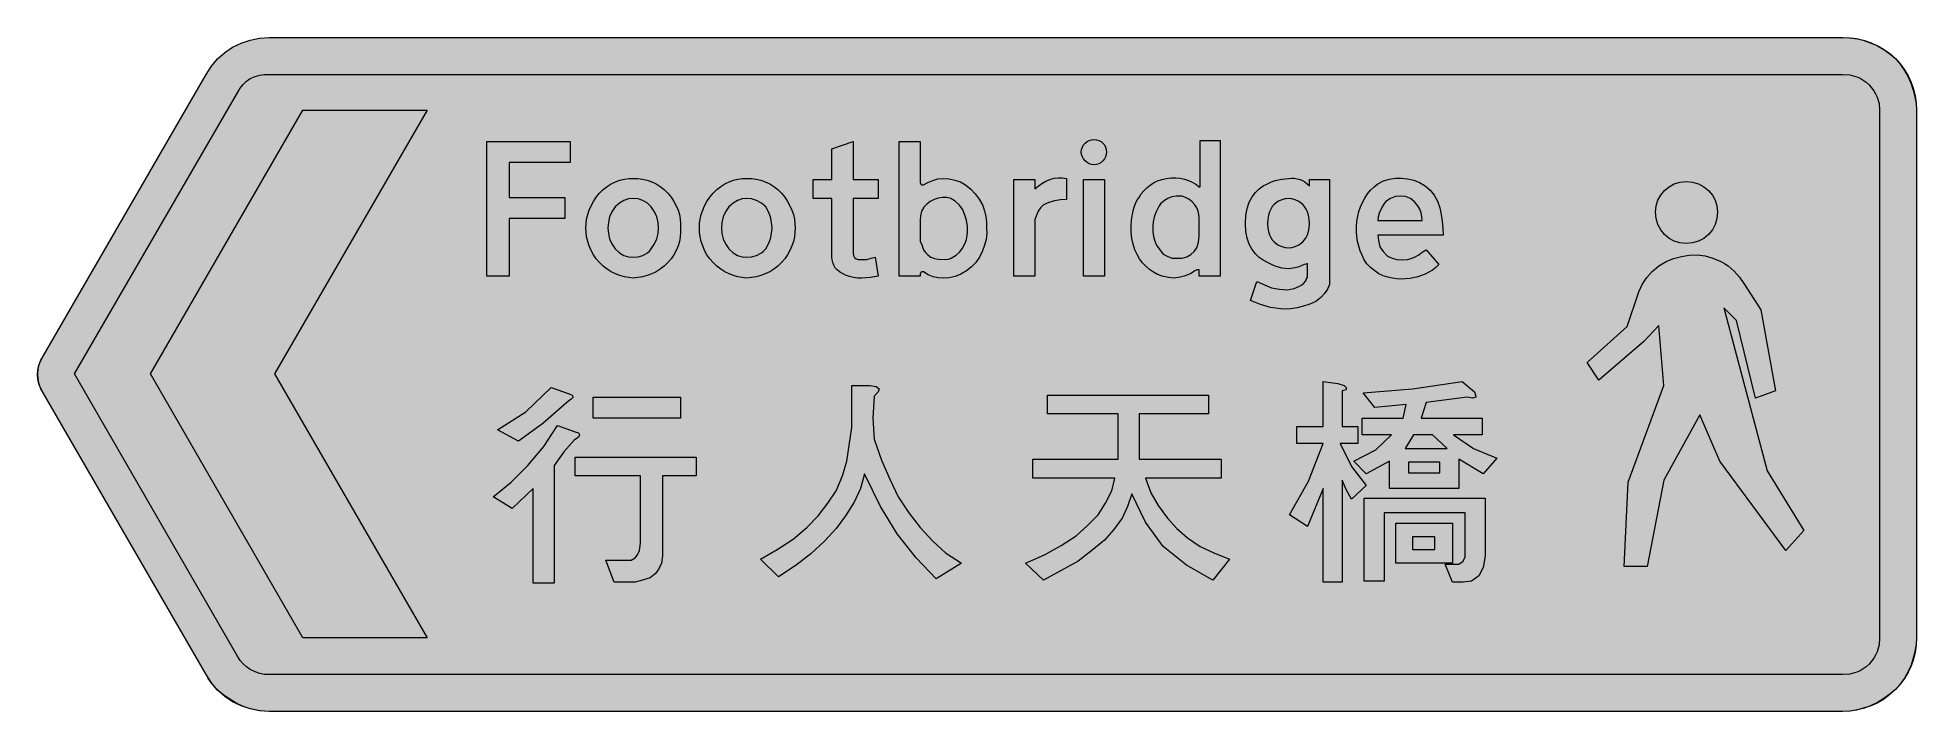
# Model space of a CAD drawing. Header units: metres. Extents: x 17 to 553, y 30 to 222.
import ezdxf

# ---------------------------------------------------------------- set-up
doc = ezdxf.new("R2010")
doc.units = ezdxf.units.M
for name, color, linetype, true_color in [('FILL_BLUE_0000FF', 7, 'Continuous', 0x0000ff), ('FILL_WHITE_FFFFFF', 7, 'Continuous', 0xffffff), ('STROKE_BLUE_0000FF', 7, 'Continuous', 0x0000ff)]:
    doc.layers.add(name, color=color, linetype=linetype, true_color=true_color)

msp = doc.modelspace()

# ---------------------------------------------------------------- hatches: boundary and pattern name
at = {"layer": 'FILL_BLUE_0000FF', "true_color": 0x0000ff}
h = msp.add_hatch(color=7, dxfattribs=at)
h.dxf.hatch_style = 1
h.paths.add_polyline_path([(531.75, 211.86), (533.77, 211.69), (535.73, 211.15), (536.67, 210.73), (537.57, 210.21), (538.44, 209.59), (539.25, 208.86), (539.98, 208.05), (540.6, 207.19), (541.12, 206.29), (541.54, 205.37), (542.08, 203.5), (542.25, 201.66), (542.25, 51.06), (542.08, 49.04), (541.54, 47.08), (541.12, 46.14), (540.6, 45.24), (539.98, 44.37), (539.25, 43.56), (538.44, 42.83), (537.57, 42.21), (536.67, 41.69), (535.73, 41.27), (533.77, 40.73), (531.75, 40.56), (82.95, 40.56), (81.6, 40.63), (80.25, 40.86), (78.9, 41.32), (77.55, 42.06), (76.48, 42.79), (75.53, 43.63), (74.68, 44.59), (73.95, 45.66), (27.45, 126.36), (73.95, 206.76), (74.68, 207.88), (75.53, 208.93), (76.48, 209.88), (77.55, 210.66), (78.9, 211.23), (80.25, 211.6), (81.6, 211.8), (82.95, 211.86), (531.75, 211.86)])
at = {"layer": 'FILL_WHITE_FFFFFF', "true_color": 0xffffff}
h = msp.add_hatch(color=7, dxfattribs=at)
h.dxf.hatch_style = 1
h.paths.add_polyline_path([(531.75, 222.36), (533.73, 222.29), (535.65, 222.06), (537.57, 221.6), (539.55, 220.86), (541.52, 220.07), (543.38, 219.06), (545.12, 217.82), (546.75, 216.36), (548.09, 214.73), (549.34, 212.98), (550.42, 211.13), (551.25, 209.16), (551.86, 207.31), (552.34, 205.41), (552.64, 203.51), (552.75, 201.66), (552.75, 51.06), (552.64, 49.21), (552.34, 47.27), (551.86, 45.28), (551.25, 43.26), (550.42, 41.42), (549.34, 39.58), (548.09, 37.86), (546.75, 36.36), (545.12, 34.85), (543.38, 33.51), (541.52, 32.39), (539.55, 31.56), (537.57, 30.95), (535.65, 30.47), (533.73, 30.17), (531.75, 30.06), (82.95, 30.06), (80.25, 30.23), (77.59, 30.77), (76.27, 31.19), (74.98, 31.71), (73.7, 32.33), (72.45, 33.06), (70.1, 34.57), (68.03, 36.36), (67.11, 37.34), (66.29, 38.38), (65.57, 39.45), (64.95, 40.56), (18.45, 120.96), (17.84, 122.14), (17.36, 123.43), (17.06, 124.84), (16.95, 126.36), (17.06, 127.71), (17.36, 129.02), (17.84, 130.28), (18.45, 131.46), (64.95, 211.86), (66.45, 214.21), (68.23, 216.28), (70.25, 218.08), (72.49, 219.58), (74.91, 220.78), (77.48, 221.65), (80.17, 222.18), (82.95, 222.36), (531.75, 222.36)])
h = msp.add_hatch(color=7, dxfattribs=at)
h.dxf.hatch_style = 1
h.paths.add_polyline_path([(127.95, 51.06), (92.55, 51.06), (49.05, 126.36), (92.55, 201.66), (127.95, 201.66), (84.45, 126.36), (127.95, 51.06)])
h = msp.add_hatch(color=7, dxfattribs=at)
h.dxf.hatch_style = 1
h.paths.add_polyline_path([(321.68, 188.99), (321.48, 188.34), (321.16, 187.73), (320.74, 187.18), (320.21, 186.72), (319.6, 186.37), (318.91, 186.14), (318.15, 186.06), (317.48, 186.14), (316.83, 186.37), (316.22, 186.72), (315.68, 187.18), (315.21, 187.73), (314.86, 188.34), (314.63, 188.99), (314.55, 189.66), (314.63, 190.42), (314.86, 191.11), (315.21, 191.72), (315.68, 192.25), (316.22, 192.67), (316.83, 192.99), (317.48, 193.19), (318.15, 193.26), (318.91, 193.19), (319.6, 192.99), (320.21, 192.67), (320.74, 192.25), (321.16, 191.72), (321.48, 191.11), (321.68, 190.42), (321.75, 189.66), (321.68, 188.99)])
h = msp.add_hatch(color=7, dxfattribs=at)
h.dxf.hatch_style = 1
h.paths.add_polyline_path([(344.96, 154.63), (343.87, 154.24), (342.75, 153.96), (340.95, 153.66), (339.41, 153.85), (337.65, 154.26), (336.34, 154.78), (335.12, 155.43), (334, 156.21), (332.96, 157.11), (332.03, 158.12), (331.2, 159.24), (330.47, 160.45), (329.85, 161.76), (329.36, 163.37), (329.01, 165.05), (328.81, 166.77), (328.76, 168.51), (328.87, 170.25), (329.13, 171.97), (329.56, 173.65), (330.15, 175.26), (330.6, 176.12), (331.05, 176.76), (331.67, 177.74), (332.4, 178.66), (333.23, 179.5), (334.16, 180.25), (335.2, 180.9), (336.32, 181.44), (337.54, 181.87), (338.85, 182.16), (340.18, 182.32), (341.48, 182.33), (342.74, 182.22), (343.95, 181.97), (345.1, 181.6), (346.19, 181.11), (347.21, 180.49), (348.15, 179.76), (348.45, 179.76), (348.45, 180.06), (348.45, 192.96), (354.15, 192.96), (354.15, 154.26), (348.15, 154.26), (348.15, 155.76), (348.15, 156.06), (347.55, 156.06), (346.95, 155.76), (346, 155.14), (344.96, 154.63)])
h.paths.add_polyline_path([(345.79, 160.41), (346.77, 161.3), (347.55, 162.36), (347.96, 164.01), (348.15, 165.66), (348.15, 170.76), (348.09, 171.83), (347.89, 172.82), (347.52, 173.76), (346.95, 174.66), (346.18, 175.5), (345.26, 176.2), (344.29, 176.73), (343.35, 177.06), (342.75, 177.06), (341.58, 177.13), (340.39, 176.91), (339.25, 176.47), (338.25, 175.86), (337.13, 174.92), (336.73, 174.38), (336.45, 173.76), (335.85, 172.48), (335.39, 171.14), (335.09, 169.76), (334.95, 168.36), (334.98, 166.96), (335.18, 165.58), (335.57, 164.24), (336.15, 162.96), (337.95, 160.56), (339.04, 159.96), (340.35, 159.36), (343.35, 159.36), (344.64, 159.74), (345.79, 160.41)], flags=16)
h = msp.add_hatch(color=7, dxfattribs=at)
h.dxf.hatch_style = 1
h.paths.add_polyline_path([(151.35, 154.26), (145.05, 154.26), (145.05, 192.66), (168.75, 192.66), (168.75, 186.66), (151.35, 186.66), (151.35, 176.76), (167.25, 176.76), (167.25, 170.76), (151.35, 170.76), (151.35, 154.26)])
h = msp.add_hatch(color=7, dxfattribs=at)
h.dxf.hatch_style = 1
h.paths.add_polyline_path([(249.56, 160.2), (249.86, 159.62), (250.34, 159.21), (250.95, 159.06), (253.35, 159.06), (254.66, 159.36), (255.75, 159.66), (256.65, 154.26), (254.36, 153.85), (251.85, 153.66), (250.73, 153.72), (249.6, 153.88), (248.48, 154.17), (247.35, 154.56), (245.63, 155.5), (244.9, 156.04), (244.35, 156.66), (243.96, 157.38), (243.68, 158.16), (243.51, 158.94), (243.45, 159.66), (243.45, 176.46), (238.05, 176.46), (238.05, 181.86), (243.45, 181.86), (243.45, 190.56), (249.45, 192.66), (249.45, 181.86), (256.65, 181.86), (256.65, 176.46), (249.45, 176.46), (249.45, 160.86), (249.56, 160.2)])
h = msp.add_hatch(color=7, dxfattribs=at)
h.dxf.hatch_style = 1
h.paths.add_polyline_path([(272.18, 181.6), (273.68, 182.01), (275.25, 182.16), (276.87, 182.05), (278.51, 181.71), (280.1, 181.15), (281.55, 180.36), (283.02, 179.13), (284.29, 177.73), (285.39, 176.23), (286.35, 174.66), (286.92, 172.91), (287.29, 171.25), (287.49, 169.64), (287.55, 168.06), (287.62, 166.44), (287.4, 164.76), (286.96, 163.08), (286.35, 161.46), (285.52, 159.73), (284.44, 158.16), (283.19, 156.82), (281.85, 155.76), (280.23, 154.8), (278.55, 154.15), (276.87, 153.78), (275.25, 153.66), (273.73, 153.77), (272.29, 154.11), (270.9, 154.67), (269.55, 155.46), (268.95, 155.46), (268.8, 155.27), (268.65, 154.86), (268.65, 154.26), (262.65, 154.26), (262.65, 192.66), (268.65, 192.66), (268.65, 180.96), (268.8, 180.55), (268.95, 180.36), (269.25, 180.36), (269.55, 180.36), (270.78, 181.02), (272.18, 181.6)])
h.paths.add_polyline_path([(277.46, 159.43), (278.85, 160.26), (279.87, 161.22), (280.69, 162.28), (281.34, 163.47), (281.85, 164.76), (282.14, 166.6), (282.11, 168.47), (281.81, 170.29), (281.25, 171.96), (280.64, 173.42), (279.75, 174.66), (278.63, 175.67), (277.35, 176.46), (276.18, 176.75), (274.95, 176.76), (273.72, 176.54), (272.55, 176.16), (271.48, 175.6), (270.53, 174.85), (269.68, 173.92), (268.95, 172.86), (268.69, 171.51), (268.65, 170.16), (268.65, 165.66), (268.65, 164.16), (268.95, 163.52), (269.25, 162.66), (269.58, 161.81), (270.11, 161.05), (270.81, 160.34), (271.65, 159.66), (272.73, 159.31), (273.75, 159.13), (275.85, 159.06), (276.7, 159.16), (277.46, 159.43)], flags=16)
h = msp.add_hatch(color=7, dxfattribs=at)
h.dxf.hatch_style = 1
h.paths.add_polyline_path([(302.3, 180), (303.34, 180.73), (304.43, 181.35), (305.55, 181.86), (306.85, 182.2), (308.06, 182.35), (309.22, 182.32), (310.35, 182.16), (310.35, 176.16), (308.6, 176.05), (306.94, 175.75), (305.33, 175.27), (303.75, 174.66), (302.89, 173.76), (302.25, 172.86), (301.35, 170.46), (301.35, 154.26), (295.35, 154.26), (295.35, 181.86), (301.35, 181.86), (301.35, 179.16), (302.3, 180)])
h = msp.add_hatch(color=7, dxfattribs=at)
h.dxf.hatch_style = 1
h.paths.add_polyline_path([(369.85, 157.12), (368.77, 157.57), (367.65, 158.16), (366.43, 158.81), (365.27, 159.64), (364.21, 160.67), (363.26, 161.91), (362.47, 163.37), (361.87, 165.08), (361.49, 167.04), (361.35, 169.26), (361.49, 171.58), (361.87, 173.61), (362.47, 175.37), (363.26, 176.87), (364.21, 178.13), (365.27, 179.17), (366.43, 180.01), (367.65, 180.66), (368.77, 181.16), (369.85, 181.53), (371.78, 181.97), (373.65, 182.16), (374.5, 182.28), (375.3, 182.23), (376.95, 181.86), (377.63, 181.58), (378.3, 181.18), (379.65, 180.06), (379.65, 181.86), (385.35, 181.86), (385.35, 153.06), (385.35, 152.46), (385.35, 151.86), (384.78, 150.56), (383.96, 149.35), (382.86, 148.19), (381.45, 147.06), (379.78, 146.27), (377.96, 145.67), (376.09, 145.25), (374.25, 144.96), (372.87, 144.9), (371.46, 144.96), (368.55, 145.37), (365.64, 146.18), (362.85, 147.36), (364.65, 152.76), (368.85, 150.96), (371.1, 150.55), (373.35, 150.36), (375.25, 150.74), (376.84, 151.41), (377.49, 151.83), (378.03, 152.3), (378.46, 152.81), (378.75, 153.36), (378.79, 153.55), (379.05, 153.96), (379.05, 154.56), (379.05, 154.86), (379.05, 157.26), (379.05, 157.86), (378.83, 157.71), (378.15, 157.56), (376.43, 156.87), (375, 156.51), (373.65, 156.36), (371.78, 156.58), (369.85, 157.12)])
h.paths.add_polyline_path([(371.75, 176.08), (370.65, 175.56), (369.55, 174.7), (369.04, 174.12), (368.59, 173.42), (368.2, 172.6), (367.91, 171.64), (367.72, 170.53), (367.65, 169.26), (367.72, 168.05), (367.91, 166.98), (368.2, 166.06), (368.59, 165.27), (369.04, 164.6), (369.55, 164.04), (370.65, 163.22), (371.75, 162.72), (372.71, 162.47), (373.65, 162.36), (374.59, 162.47), (375.55, 162.72), (376.65, 163.22), (377.75, 164.04), (378.26, 164.6), (378.71, 165.27), (379.1, 166.06), (379.39, 166.98), (379.58, 168.05), (379.65, 169.26), (379.58, 170.53), (379.39, 171.64), (379.1, 172.6), (378.71, 173.42), (378.26, 174.12), (377.75, 174.7), (376.65, 175.56), (375.55, 176.08), (374.59, 176.35), (373.65, 176.46), (372.71, 176.35), (371.75, 176.08)], flags=16)
h = msp.add_hatch(color=7, dxfattribs=at)
h.dxf.hatch_style = 1
h.paths.add_polyline_path([(400.69, 154.37), (399.43, 154.97), (398.25, 155.76), (397.01, 156.72), (396, 157.78), (395.21, 158.97), (394.65, 160.26), (394.13, 161.52), (393.7, 162.84), (393.37, 164.19), (393.15, 165.58), (393.04, 167), (393.05, 168.44), (393.18, 169.9), (393.45, 171.36), (393.74, 172.71), (394.17, 174.04), (394.73, 175.33), (395.4, 176.57), (396.19, 177.74), (397.08, 178.83), (398.07, 179.81), (399.15, 180.66), (400.76, 181.43), (402.44, 181.96), (404.16, 182.24), (405.9, 182.27), (407.64, 182.07), (409.36, 181.63), (411.04, 180.96), (412.65, 180.06), (414.07, 178.82), (415.2, 177.36), (416.11, 175.67), (416.85, 173.76), (417.24, 171.91), (417.53, 169.97), (417.69, 167.98), (417.75, 165.96), (399.15, 165.96), (399.34, 164.42), (399.75, 162.66), (400.69, 161.31), (401.85, 159.96), (403.2, 159.4), (404.59, 159.06), (406.03, 158.95), (407.55, 159.06), (408.67, 159.35), (409.76, 159.77), (410.8, 160.37), (411.75, 161.16), (412.95, 161.76), (416.55, 157.56), (415.65, 156.72), (414.71, 155.98), (413.72, 155.37), (412.65, 154.86), (410.52, 154.08), (408.23, 153.58), (405.82, 153.43), (404.59, 153.49), (403.35, 153.66), (402, 153.95), (400.69, 154.37)])
h.paths.add_polyline_path([(411.69, 171.28), (411.49, 172.37), (411.12, 173.41), (410.55, 174.36), (409.61, 175.52), (408.45, 176.46), (407.05, 176.97), (405.6, 177.13), (404.15, 176.97), (402.75, 176.46), (401.95, 176), (401.33, 175.48), (400.81, 174.86), (400.35, 174.06), (399.53, 172.22), (399.25, 171.23), (399.15, 170.16), (411.75, 170.16), (411.69, 171.28)], flags=16)
h = msp.add_hatch(color=7, dxfattribs=at)
h.dxf.hatch_style = 1
h.paths.add_polyline_path([(173.48, 170.58), (173.77, 171.85), (174.19, 173.12), (174.73, 174.38), (175.4, 175.61), (176.21, 176.81), (177.15, 177.96), (178.2, 179), (179.33, 179.88), (180.5, 180.61), (181.73, 181.18), (182.97, 181.62), (184.24, 181.93), (185.5, 182.1), (186.75, 182.16), (188.1, 182.1), (189.44, 181.93), (190.75, 181.62), (192.04, 181.18), (193.28, 180.61), (194.47, 179.88), (195.6, 179), (196.65, 177.96), (197.59, 176.81), (198.39, 175.61), (199.05, 174.38), (199.58, 173.12), (199.95, 171.85), (200.19, 170.58), (200.29, 169.31), (200.25, 168.06), (200.29, 166.8), (200.19, 165.5), (199.95, 164.19), (199.58, 162.88), (199.05, 161.61), (198.39, 160.38), (197.59, 159.23), (196.65, 158.16), (195.6, 157.12), (194.47, 156.23), (193.28, 155.5), (192.04, 154.9), (190.75, 154.42), (189.44, 154.07), (186.75, 153.66), (184.24, 154.07), (182.97, 154.42), (181.73, 154.9), (180.5, 155.5), (179.33, 156.23), (178.2, 157.12), (177.15, 158.16), (176.21, 159.23), (175.4, 160.38), (174.73, 161.61), (174.19, 162.88), (173.77, 164.19), (173.48, 165.5), (173.31, 166.8), (173.25, 168.06), (173.31, 169.31), (173.48, 170.58)])
h.paths.add_polyline_path([(184.09, 175.82), (182.83, 175.07), (181.65, 174.06), (180.69, 172.66), (180.04, 171.17), (179.67, 169.63), (179.55, 168.06), (179.67, 166.49), (180.04, 164.95), (180.69, 163.46), (181.65, 162.06), (182.83, 160.93), (184.09, 160.18), (185.4, 159.78), (186.75, 159.66), (188.14, 159.78), (189.53, 160.18), (190.18, 160.51), (190.8, 160.93), (191.36, 161.44), (191.85, 162.06), (192.81, 163.46), (193.46, 164.95), (193.83, 166.49), (193.95, 168.06), (193.83, 169.63), (193.46, 171.17), (192.81, 172.66), (191.85, 174.06), (190.8, 175.07), (189.53, 175.82), (188.14, 176.3), (186.75, 176.46), (185.4, 176.3), (184.09, 175.82)], flags=16)
h = msp.add_hatch(color=7, dxfattribs=at)
h.dxf.hatch_style = 1
h.paths.add_polyline_path([(205.88, 170.58), (206.17, 171.85), (206.59, 173.12), (207.13, 174.38), (207.8, 175.61), (208.61, 176.81), (209.55, 177.96), (210.6, 179), (211.73, 179.88), (212.9, 180.61), (214.13, 181.18), (215.37, 181.62), (216.64, 181.93), (217.9, 182.1), (219.15, 182.16), (220.5, 182.1), (221.84, 181.93), (223.15, 181.62), (224.44, 181.18), (225.68, 180.61), (226.87, 179.88), (228, 179), (229.05, 177.96), (229.99, 176.81), (230.8, 175.61), (231.47, 174.38), (232.01, 173.12), (232.43, 171.85), (232.72, 170.58), (232.89, 169.31), (232.95, 168.06), (232.89, 166.8), (232.72, 165.5), (232.43, 164.19), (232.01, 162.88), (231.47, 161.61), (230.8, 160.38), (229.99, 159.23), (229.05, 158.16), (228, 157.12), (226.87, 156.23), (225.68, 155.5), (224.44, 154.9), (223.15, 154.42), (221.84, 154.07), (219.15, 153.66), (216.64, 154.07), (215.37, 154.42), (214.13, 154.9), (212.9, 155.5), (211.73, 156.23), (210.6, 157.12), (209.55, 158.16), (208.61, 159.23), (207.8, 160.38), (207.13, 161.61), (206.59, 162.88), (206.17, 164.19), (205.88, 165.5), (205.71, 166.8), (205.65, 168.06), (205.71, 169.31), (205.88, 170.58)])
h.paths.add_polyline_path([(216.49, 175.82), (215.23, 175.07), (214.05, 174.06), (213.09, 172.66), (212.44, 171.17), (212.07, 169.63), (211.95, 168.06), (212.07, 166.49), (212.44, 164.95), (213.09, 163.46), (214.05, 162.06), (215.23, 160.93), (216.49, 160.18), (217.8, 159.78), (219.15, 159.66), (220.54, 159.78), (221.96, 160.18), (223.33, 160.93), (223.96, 161.44), (224.55, 162.06), (225.34, 163.46), (225.9, 164.95), (226.24, 166.49), (226.35, 168.06), (226.24, 169.63), (225.9, 171.17), (225.34, 172.66), (224.55, 174.06), (223.33, 175.07), (221.96, 175.82), (220.54, 176.3), (219.15, 176.46), (217.8, 176.3), (216.49, 175.82)], flags=16)
h = msp.add_hatch(color=7, dxfattribs=at)
h.dxf.hatch_style = 1
h.paths.add_polyline_path([(315.15, 154.26), (315.15, 181.86), (321.15, 181.86), (321.15, 154.26), (315.15, 154.26)])
h = msp.add_hatch(color=7, dxfattribs=at)
h.dxf.hatch_style = 1
h.paths.add_polyline_path([(478.53, 174.31), (479.03, 175.94), (479.84, 177.42), (480.9, 178.71), (482.19, 179.77), (483.67, 180.58), (485.3, 181.08), (487.05, 181.26), (488.9, 181.08), (490.61, 180.58), (492.14, 179.77), (493.46, 178.71), (494.55, 177.42), (495.36, 175.94), (495.87, 174.31), (496.05, 172.56), (495.87, 170.71), (495.36, 169), (494.55, 167.47), (493.46, 166.15), (492.14, 165.06), (490.61, 164.25), (488.9, 163.74), (487.05, 163.56), (485.3, 163.74), (483.67, 164.25), (482.19, 165.06), (480.9, 166.15), (479.84, 167.47), (479.03, 169), (478.53, 170.71), (478.35, 172.56), (478.53, 174.31)])
h = msp.add_hatch(color=7, dxfattribs=at)
h.dxf.hatch_style = 1
h.paths.add_polyline_path([(469.35, 71.46), (470.55, 95.46), (480.75, 123.06), (479.25, 140.16), (475.05, 135.66), (462.15, 124.56), (458.85, 129.66), (470.25, 139.86), (473.55, 149.76), (474.57, 151.9), (475.84, 153.85), (477.39, 155.62), (479.25, 157.26), (481.33, 158.45), (483.49, 159.32), (485.7, 159.92), (487.95, 160.26), (490.2, 160.32), (492.45, 160.03), (494.7, 159.42), (496.95, 158.46), (498.03, 157.86), (499.04, 157.18), (500.81, 155.65), (502.31, 153.95), (503.55, 152.16), (508.35, 144.66), (512.55, 121.56), (506.85, 119.46), (501.45, 141.66), (497.85, 145.26), (510.15, 98.76), (520.65, 81.66), (515.55, 75.96), (496.65, 101.46), (490.95, 114.66), (480.75, 96.06), (475.95, 71.46), (469.35, 71.46)])
h = msp.add_hatch(color=7, dxfattribs=at)
h.dxf.hatch_style = 1
h.paths.add_polyline_path([(387.75, 123.66), (389.55, 123.06), (390.15, 122.46), (390.15, 121.86), (388.95, 121.56), (388.95, 111.36), (393.45, 111.36), (393.45, 106.56), (388.35, 106.56), (391.65, 99.96), (395.85, 94.56), (391.65, 90.66), (390.15, 93.36), (388.95, 96.06), (388.95, 66.96), (383.55, 66.96), (383.55, 93.66), (379.05, 82.86), (373.95, 86.16), (379.35, 95.76), (383.55, 106.56), (376.05, 106.56), (376.05, 111.36), (383.55, 111.36), (383.55, 124.26), (387.75, 123.66)])
h = msp.add_hatch(color=7, dxfattribs=at)
h.dxf.hatch_style = 1
h.paths.add_polyline_path([(426.75, 121.26), (427.05, 120.06), (427.05, 119.76), (426.15, 119.46), (424.65, 119.76), (412.95, 118.26), (411.45, 113.76), (428.85, 113.76), (428.85, 108.96), (420.75, 108.96), (426.45, 105.06), (433.05, 102.36), (429.15, 97.86), (422.25, 102.06), (422.25, 93.66), (402.45, 93.66), (402.45, 101.46), (395.85, 97.86), (392.25, 101.46), (398.55, 104.76), (403.05, 108.96), (394.65, 108.96), (394.65, 113.76), (406.35, 113.76), (407.25, 117.66), (398.25, 116.76), (394.95, 120.96), (409.05, 122.16), (423.15, 124.26), (426.75, 121.26)])
h.paths.add_polyline_path([(407.85, 101.16), (407.85, 98.16), (416.85, 98.16), (416.85, 101.16), (407.85, 101.16)], flags=16)
h.paths.add_polyline_path([(418.95, 105.06), (414.75, 108.96), (409.35, 108.96), (406.95, 105.06), (418.95, 105.06)], flags=16)
h = msp.add_hatch(color=7, dxfattribs=at)
h.dxf.hatch_style = 1
h.paths.add_polyline_path([(156.15, 115.56), (163.35, 122.46), (168.45, 120.66), (169.35, 120.36), (169.65, 119.76), (169.05, 119.16), (167.85, 118.26), (160.95, 112.26), (154.05, 107.16), (148.05, 110.46), (156.15, 115.56)])
h = msp.add_hatch(color=7, dxfattribs=at)
h.dxf.hatch_style = 1
h.paths.add_polyline_path([(200.25, 119.76), (200.25, 113.76), (175.35, 113.76), (175.35, 119.76), (200.25, 119.76)])
h = msp.add_hatch(color=7, dxfattribs=at)
h.dxf.hatch_style = 1
h.paths.add_polyline_path([(256.05, 122.76), (256.95, 122.16), (256.65, 121.26), (255.45, 120.06), (255.15, 113.76), (255.45, 107.76), (257.55, 101.76), (259.95, 96.36), (262.35, 91.26), (265.35, 86.76), (268.65, 82.56), (272.25, 78.66), (275.85, 75.36), (280.35, 72.36), (273.15, 67.86), (267.45, 73.86), (262.05, 80.76), (257.25, 88.56), (252.75, 97.86), (251.55, 93.66), (249.75, 89.76), (247.35, 85.86), (244.65, 82.26), (241.35, 78.66), (237.45, 75.06), (233.25, 71.76), (228.15, 68.46), (223.05, 73.56), (227.85, 76.26), (232.35, 79.26), (236.25, 82.56), (239.55, 85.86), (242.25, 89.46), (244.65, 93.06), (246.45, 97.26), (247.65, 101.46), (249.15, 111.06), (249.15, 123.06), (254.25, 123.06), (256.05, 122.76)])
h = msp.add_hatch(color=7, dxfattribs=at)
h.dxf.hatch_style = 1
h.paths.add_polyline_path([(350.85, 120.36), (350.85, 114.96), (331.05, 114.96), (331.05, 102.06), (354.45, 102.06), (354.45, 96.66), (332.85, 96.66), (334.35, 92.46), (336.45, 88.86), (339.15, 85.26), (341.85, 82.26), (344.85, 79.56), (348.45, 77.16), (352.35, 75.36), (356.85, 73.56), (352.05, 67.56), (344.55, 71.76), (337.95, 77.16), (332.85, 84.06), (328.95, 92.16), (327.75, 88.56), (326.25, 85.26), (323.85, 81.96), (321.15, 78.96), (317.55, 75.96), (313.65, 72.96), (308.85, 70.26), (303.75, 67.56), (298.65, 72.36), (304.05, 74.76), (308.85, 77.46), (313.05, 80.16), (316.35, 83.16), (319.35, 86.16), (321.45, 89.46), (323.25, 93.06), (324.15, 96.66), (300.75, 96.66), (300.75, 102.06), (325.05, 102.06), (325.05, 114.96), (304.95, 114.96), (304.95, 120.36), (350.85, 120.36)])
h = msp.add_hatch(color=7, dxfattribs=at)
h.dxf.hatch_style = 1
h.paths.add_polyline_path([(151.95, 95.46), (156.75, 100.26), (161.25, 105.66), (165.15, 111.66), (170.25, 109.86), (171.15, 109.56), (171.45, 108.96), (171.15, 108.36), (169.95, 107.46), (166.95, 104.16), (164.25, 100.26), (164.25, 66.66), (158.25, 66.66), (158.25, 93.66), (152.25, 87.96), (146.85, 91.26), (151.95, 95.46)])
h = msp.add_hatch(color=7, dxfattribs=at)
h.dxf.hatch_style = 1
h.paths.add_polyline_path([(170.25, 97.26), (170.25, 102.66), (204.75, 102.66), (204.75, 97.26), (195.15, 97.26), (195.15, 76.56), (195.15, 74.46), (194.85, 72.36), (193.95, 70.56), (193.05, 69.36), (191.55, 68.16), (189.45, 67.56), (187.35, 66.96), (184.65, 66.96), (181.35, 66.96), (178.95, 73.26), (186.15, 73.26), (187.35, 73.86), (187.95, 74.76), (188.55, 75.96), (188.85, 78.06), (188.85, 97.26), (170.25, 97.26)])
h = msp.add_hatch(color=7, dxfattribs=at)
h.dxf.hatch_style = 1
h.paths.add_polyline_path([(429.75, 90.96), (429.75, 74.46), (429.15, 71.16), (427.95, 68.76), (425.85, 67.26), (423.45, 66.96), (420.45, 66.96), (418.35, 72.06), (420.15, 72.06), (422.25, 72.06), (423.45, 72.96), (424.05, 74.16), (424.05, 76.26), (424.05, 86.76), (400.95, 86.76), (400.95, 67.26), (395.25, 67.26), (395.25, 90.96), (429.75, 90.96)])
h = msp.add_hatch(color=7, dxfattribs=at)
h.dxf.hatch_style = 1
h.paths.add_polyline_path([(420.45, 72.36), (404.25, 72.36), (404.25, 83.76), (420.45, 83.76), (420.45, 72.36)])
h.paths.add_polyline_path([(415.35, 79.86), (409.05, 79.86), (409.05, 76.26), (415.35, 76.26), (415.35, 79.86)], flags=16)

# ---------------------------------------------------------------- linework, layer by layer
at = {"layer": 'FILL_BLUE_0000FF', "lineweight": 0, "true_color": 0x0000ff}
msp.add_lwpolyline([(531.75, 211.86), (533.77, 211.69), (535.73, 211.15), (536.67, 210.73), (537.57, 210.21), (538.44, 209.59), (539.25, 208.86), (539.98, 208.05), (540.6, 207.19), (541.12, 206.29), (541.54, 205.37), (542.08, 203.5), (542.25, 201.66), (542.25, 51.06), (542.08, 49.04), (541.54, 47.08), (541.12, 46.14), (540.6, 45.24), (539.98, 44.37), (539.25, 43.56), (538.44, 42.83), (537.57, 42.21), (536.67, 41.69), (535.73, 41.27), (533.77, 40.73), (531.75, 40.56), (82.95, 40.56), (81.6, 40.63), (80.25, 40.86), (78.9, 41.32), (77.55, 42.06), (76.48, 42.79), (75.53, 43.63), (74.68, 44.59), (73.95, 45.66), (27.45, 126.36), (73.95, 206.76), (74.68, 207.88), (75.53, 208.93), (76.48, 209.88), (77.55, 210.66), (78.9, 211.23), (80.25, 211.6), (81.6, 211.8), (82.95, 211.86)], close=True, dxfattribs=at)
at = {"layer": 'FILL_WHITE_FFFFFF', "lineweight": 0, "true_color": 0xffffff}
for points in [[(531.75, 222.36), (533.73, 222.29), (535.65, 222.06), (537.57, 221.6), (539.55, 220.86), (541.52, 220.07), (543.38, 219.06), (545.12, 217.82), (546.75, 216.36), (548.09, 214.73), (549.34, 212.98), (550.42, 211.13), (551.25, 209.16), (551.86, 207.31), (552.34, 205.41), (552.64, 203.51), (552.75, 201.66), (552.75, 51.06), (552.64, 49.21), (552.34, 47.27), (551.86, 45.28), (551.25, 43.26), (550.42, 41.42), (549.34, 39.58), (548.09, 37.86), (546.75, 36.36), (545.12, 34.85), (543.38, 33.51), (541.52, 32.39), (539.55, 31.56), (537.57, 30.95), (535.65, 30.47), (533.73, 30.17), (531.75, 30.06), (82.95, 30.06), (80.25, 30.23), (77.59, 30.77), (76.27, 31.19), (74.98, 31.71), (73.7, 32.33), (72.45, 33.06), (70.1, 34.57), (68.03, 36.36), (67.11, 37.34), (66.29, 38.38), (65.57, 39.45), (64.95, 40.56), (18.45, 120.96), (17.84, 122.14), (17.36, 123.43), (17.06, 124.84), (16.95, 126.36), (17.06, 127.71), (17.36, 129.02), (17.84, 130.28), (18.45, 131.46), (64.95, 211.86), (66.45, 214.21), (68.23, 216.28), (70.25, 218.08), (72.49, 219.58), (74.91, 220.78), (77.48, 221.65), (80.17, 222.18), (82.95, 222.36)], [(321.68, 188.99), (321.48, 188.34), (321.16, 187.73), (320.74, 187.18), (320.21, 186.72), (319.6, 186.37), (318.91, 186.14), (318.15, 186.06), (317.48, 186.14), (316.83, 186.37), (316.22, 186.72), (315.68, 187.18), (315.21, 187.73), (314.86, 188.34), (314.63, 188.99), (314.55, 189.66), (314.63, 190.42), (314.86, 191.11), (315.21, 191.72), (315.68, 192.25), (316.22, 192.67), (316.83, 192.99), (317.48, 193.19), (318.15, 193.26), (318.91, 193.19), (319.6, 192.99), (320.21, 192.67), (320.74, 192.25), (321.16, 191.72), (321.48, 191.11), (321.68, 190.42), (321.75, 189.66)], [(344.96, 154.63), (343.87, 154.24), (342.75, 153.96), (340.95, 153.66), (339.41, 153.85), (337.65, 154.26), (336.34, 154.78), (335.12, 155.43), (334, 156.21), (332.96, 157.11), (332.03, 158.12), (331.2, 159.24), (330.47, 160.45), (329.85, 161.76), (329.36, 163.37), (329.01, 165.05), (328.81, 166.77), (328.76, 168.51), (328.87, 170.25), (329.13, 171.97), (329.56, 173.65), (330.15, 175.26), (330.6, 176.12), (331.05, 176.76), (331.67, 177.74), (332.4, 178.66), (333.23, 179.5), (334.16, 180.25), (335.2, 180.9), (336.32, 181.44), (337.54, 181.87), (338.85, 182.16), (340.18, 182.32), (341.48, 182.33), (342.74, 182.22), (343.95, 181.97), (345.1, 181.6), (346.19, 181.11), (347.21, 180.49), (348.15, 179.76), (348.45, 179.76), (348.45, 180.06), (348.45, 192.96), (354.15, 192.96), (354.15, 154.26), (348.15, 154.26), (348.15, 155.76), (348.15, 156.06), (347.55, 156.06), (346.95, 155.76), (346, 155.14)], [(151.35, 154.26), (145.05, 154.26), (145.05, 192.66), (168.75, 192.66), (168.75, 186.66), (151.35, 186.66), (151.35, 176.76), (167.25, 176.76), (167.25, 170.76), (151.35, 170.76)], [(249.56, 160.2), (249.86, 159.62), (250.34, 159.21), (250.95, 159.06), (253.35, 159.06), (254.66, 159.36), (255.75, 159.66), (256.65, 154.26), (254.36, 153.85), (251.85, 153.66), (250.73, 153.72), (249.6, 153.88), (248.48, 154.17), (247.35, 154.56), (245.63, 155.5), (244.9, 156.04), (244.35, 156.66), (243.96, 157.38), (243.68, 158.16), (243.51, 158.94), (243.45, 159.66), (243.45, 176.46), (238.05, 176.46), (238.05, 181.86), (243.45, 181.86), (243.45, 190.56), (249.45, 192.66), (249.45, 181.86), (256.65, 181.86), (256.65, 176.46), (249.45, 176.46), (249.45, 160.86)], [(272.18, 181.6), (273.68, 182.01), (275.25, 182.16), (276.87, 182.05), (278.51, 181.71), (280.1, 181.15), (281.55, 180.36), (283.02, 179.13), (284.29, 177.73), (285.39, 176.23), (286.35, 174.66), (286.92, 172.91), (287.29, 171.25), (287.49, 169.64), (287.55, 168.06), (287.62, 166.44), (287.4, 164.76), (286.96, 163.08), (286.35, 161.46), (285.52, 159.73), (284.44, 158.16), (283.19, 156.82), (281.85, 155.76), (280.23, 154.8), (278.55, 154.15), (276.87, 153.78), (275.25, 153.66), (273.73, 153.77), (272.29, 154.11), (270.9, 154.67), (269.55, 155.46), (268.95, 155.46), (268.8, 155.27), (268.65, 154.86), (268.65, 154.26), (262.65, 154.26), (262.65, 192.66), (268.65, 192.66), (268.65, 180.96), (268.8, 180.55), (268.95, 180.36), (269.25, 180.36), (269.55, 180.36), (270.78, 181.02)], [(302.3, 180), (303.34, 180.73), (304.43, 181.35), (305.55, 181.86), (306.85, 182.2), (308.06, 182.35), (309.22, 182.32), (310.35, 182.16), (310.35, 176.16), (308.6, 176.05), (306.94, 175.75), (305.33, 175.27), (303.75, 174.66), (302.89, 173.76), (302.25, 172.86), (301.35, 170.46), (301.35, 154.26), (295.35, 154.26), (295.35, 181.86), (301.35, 181.86), (301.35, 179.16)], [(369.85, 157.12), (368.77, 157.57), (367.65, 158.16), (366.43, 158.81), (365.27, 159.64), (364.21, 160.67), (363.26, 161.91), (362.47, 163.37), (361.87, 165.08), (361.49, 167.04), (361.35, 169.26), (361.49, 171.58), (361.87, 173.61), (362.47, 175.37), (363.26, 176.87), (364.21, 178.13), (365.27, 179.17), (366.43, 180.01), (367.65, 180.66), (368.77, 181.16), (369.85, 181.53), (371.78, 181.97), (373.65, 182.16), (374.5, 182.28), (375.3, 182.23), (376.95, 181.86), (377.63, 181.58), (378.3, 181.18), (379.65, 180.06), (379.65, 181.86), (385.35, 181.86), (385.35, 153.06), (385.35, 152.46), (385.35, 151.86), (384.78, 150.56), (383.96, 149.35), (382.86, 148.19), (381.45, 147.06), (379.78, 146.27), (377.96, 145.67), (376.09, 145.25), (374.25, 144.96), (372.87, 144.9), (371.46, 144.96), (368.55, 145.37), (365.64, 146.18), (362.85, 147.36), (364.65, 152.76), (368.85, 150.96), (371.1, 150.55), (373.35, 150.36), (375.25, 150.74), (376.84, 151.41), (377.49, 151.83), (378.03, 152.3), (378.46, 152.81), (378.75, 153.36), (378.79, 153.55), (379.05, 153.96), (379.05, 154.56), (379.05, 154.86), (379.05, 157.26), (379.05, 157.86), (378.83, 157.71), (378.15, 157.56), (376.43, 156.87), (375, 156.51), (373.65, 156.36), (371.78, 156.58)], [(400.69, 154.37), (399.43, 154.97), (398.25, 155.76), (397.01, 156.72), (396, 157.78), (395.21, 158.97), (394.65, 160.26), (394.13, 161.52), (393.7, 162.84), (393.37, 164.19), (393.15, 165.58), (393.04, 167), (393.05, 168.44), (393.18, 169.9), (393.45, 171.36), (393.74, 172.71), (394.17, 174.04), (394.73, 175.33), (395.4, 176.57), (396.19, 177.74), (397.08, 178.83), (398.07, 179.81), (399.15, 180.66), (400.76, 181.43), (402.44, 181.96), (404.16, 182.24), (405.9, 182.27), (407.64, 182.07), (409.36, 181.63), (411.04, 180.96), (412.65, 180.06), (414.07, 178.82), (415.2, 177.36), (416.11, 175.67), (416.85, 173.76), (417.24, 171.91), (417.53, 169.97), (417.69, 167.98), (417.75, 165.96), (399.15, 165.96), (399.34, 164.42), (399.75, 162.66), (400.69, 161.31), (401.85, 159.96), (403.2, 159.4), (404.59, 159.06), (406.03, 158.95), (407.55, 159.06), (408.67, 159.35), (409.76, 159.77), (410.8, 160.37), (411.75, 161.16), (412.95, 161.76), (416.55, 157.56), (415.65, 156.72), (414.71, 155.98), (413.72, 155.37), (412.65, 154.86), (410.52, 154.08), (408.23, 153.58), (405.82, 153.43), (404.59, 153.49), (403.35, 153.66), (402, 153.95)], [(173.48, 170.58), (173.77, 171.85), (174.19, 173.12), (174.73, 174.38), (175.4, 175.61), (176.21, 176.81), (177.15, 177.96), (178.2, 179), (179.33, 179.88), (180.5, 180.61), (181.73, 181.18), (182.97, 181.62), (184.24, 181.93), (185.5, 182.1), (186.75, 182.16), (188.1, 182.1), (189.44, 181.93), (190.75, 181.62), (192.04, 181.18), (193.28, 180.61), (194.47, 179.88), (195.6, 179), (196.65, 177.96), (197.59, 176.81), (198.39, 175.61), (199.05, 174.38), (199.58, 173.12), (199.95, 171.85), (200.19, 170.58), (200.29, 169.31), (200.25, 168.06), (200.29, 166.8), (200.19, 165.5), (199.95, 164.19), (199.58, 162.88), (199.05, 161.61), (198.39, 160.38), (197.59, 159.23), (196.65, 158.16), (195.6, 157.12), (194.47, 156.23), (193.28, 155.5), (192.04, 154.9), (190.75, 154.42), (189.44, 154.07), (186.75, 153.66), (184.24, 154.07), (182.97, 154.42), (181.73, 154.9), (180.5, 155.5), (179.33, 156.23), (178.2, 157.12), (177.15, 158.16), (176.21, 159.23), (175.4, 160.38), (174.73, 161.61), (174.19, 162.88), (173.77, 164.19), (173.48, 165.5), (173.31, 166.8), (173.25, 168.06), (173.31, 169.31)], [(205.88, 170.58), (206.17, 171.85), (206.59, 173.12), (207.13, 174.38), (207.8, 175.61), (208.61, 176.81), (209.55, 177.96), (210.6, 179), (211.73, 179.88), (212.9, 180.61), (214.13, 181.18), (215.37, 181.62), (216.64, 181.93), (217.9, 182.1), (219.15, 182.16), (220.5, 182.1), (221.84, 181.93), (223.15, 181.62), (224.44, 181.18), (225.68, 180.61), (226.87, 179.88), (228, 179), (229.05, 177.96), (229.99, 176.81), (230.8, 175.61), (231.47, 174.38), (232.01, 173.12), (232.43, 171.85), (232.72, 170.58), (232.89, 169.31), (232.95, 168.06), (232.89, 166.8), (232.72, 165.5), (232.43, 164.19), (232.01, 162.88), (231.47, 161.61), (230.8, 160.38), (229.99, 159.23), (229.05, 158.16), (228, 157.12), (226.87, 156.23), (225.68, 155.5), (224.44, 154.9), (223.15, 154.42), (221.84, 154.07), (219.15, 153.66), (216.64, 154.07), (215.37, 154.42), (214.13, 154.9), (212.9, 155.5), (211.73, 156.23), (210.6, 157.12), (209.55, 158.16), (208.61, 159.23), (207.8, 160.38), (207.13, 161.61), (206.59, 162.88), (206.17, 164.19), (205.88, 165.5), (205.71, 166.8), (205.65, 168.06), (205.71, 169.31)], [(315.15, 154.26), (315.15, 181.86), (321.15, 181.86), (321.15, 154.26)], [(345.79, 160.41), (346.77, 161.3), (347.55, 162.36), (347.96, 164.01), (348.15, 165.66), (348.15, 170.76), (348.09, 171.83), (347.89, 172.82), (347.52, 173.76), (346.95, 174.66), (346.18, 175.5), (345.26, 176.2), (344.29, 176.73), (343.35, 177.06), (342.75, 177.06), (341.58, 177.13), (340.39, 176.91), (339.25, 176.47), (338.25, 175.86), (337.13, 174.92), (336.73, 174.38), (336.45, 173.76), (335.85, 172.48), (335.39, 171.14), (335.09, 169.76), (334.95, 168.36), (334.98, 166.96), (335.18, 165.58), (335.57, 164.24), (336.15, 162.96), (337.95, 160.56), (339.04, 159.96), (340.35, 159.36), (343.35, 159.36), (344.64, 159.74)], [(411.69, 171.28), (411.49, 172.37), (411.12, 173.41), (410.55, 174.36), (409.61, 175.52), (408.45, 176.46), (407.05, 176.97), (405.6, 177.13), (404.15, 176.97), (402.75, 176.46), (401.95, 176), (401.33, 175.48), (400.81, 174.86), (400.35, 174.06), (399.53, 172.22), (399.25, 171.23), (399.15, 170.16), (411.75, 170.16)], [(478.53, 174.31), (479.03, 175.94), (479.84, 177.42), (480.9, 178.71), (482.19, 179.77), (483.67, 180.58), (485.3, 181.08), (487.05, 181.26), (488.9, 181.08), (490.61, 180.58), (492.14, 179.77), (493.46, 178.71), (494.55, 177.42), (495.36, 175.94), (495.87, 174.31), (496.05, 172.56), (495.87, 170.71), (495.36, 169), (494.55, 167.47), (493.46, 166.15), (492.14, 165.06), (490.61, 164.25), (488.9, 163.74), (487.05, 163.56), (485.3, 163.74), (483.67, 164.25), (482.19, 165.06), (480.9, 166.15), (479.84, 167.47), (479.03, 169), (478.53, 170.71), (478.35, 172.56)], [(184.09, 175.82), (182.83, 175.07), (181.65, 174.06), (180.69, 172.66), (180.04, 171.17), (179.67, 169.63), (179.55, 168.06), (179.67, 166.49), (180.04, 164.95), (180.69, 163.46), (181.65, 162.06), (182.83, 160.93), (184.09, 160.18), (185.4, 159.78), (186.75, 159.66), (188.14, 159.78), (189.53, 160.18), (190.18, 160.51), (190.8, 160.93), (191.36, 161.44), (191.85, 162.06), (192.81, 163.46), (193.46, 164.95), (193.83, 166.49), (193.95, 168.06), (193.83, 169.63), (193.46, 171.17), (192.81, 172.66), (191.85, 174.06), (190.8, 175.07), (189.53, 175.82), (188.14, 176.3), (186.75, 176.46), (185.4, 176.3)], [(216.49, 175.82), (215.23, 175.07), (214.05, 174.06), (213.09, 172.66), (212.44, 171.17), (212.07, 169.63), (211.95, 168.06), (212.07, 166.49), (212.44, 164.95), (213.09, 163.46), (214.05, 162.06), (215.23, 160.93), (216.49, 160.18), (217.8, 159.78), (219.15, 159.66), (220.54, 159.78), (221.96, 160.18), (223.33, 160.93), (223.96, 161.44), (224.55, 162.06), (225.34, 163.46), (225.9, 164.95), (226.24, 166.49), (226.35, 168.06), (226.24, 169.63), (225.9, 171.17), (225.34, 172.66), (224.55, 174.06), (223.33, 175.07), (221.96, 175.82), (220.54, 176.3), (219.15, 176.46), (217.8, 176.3)], [(277.46, 159.43), (278.85, 160.26), (279.87, 161.22), (280.69, 162.28), (281.34, 163.47), (281.85, 164.76), (282.14, 166.6), (282.11, 168.47), (281.81, 170.29), (281.25, 171.96), (280.64, 173.42), (279.75, 174.66), (278.63, 175.67), (277.35, 176.46), (276.18, 176.75), (274.95, 176.76), (273.72, 176.54), (272.55, 176.16), (271.48, 175.6), (270.53, 174.85), (269.68, 173.92), (268.95, 172.86), (268.69, 171.51), (268.65, 170.16), (268.65, 165.66), (268.65, 164.16), (268.95, 163.52), (269.25, 162.66), (269.58, 161.81), (270.11, 161.05), (270.81, 160.34), (271.65, 159.66), (272.73, 159.31), (273.75, 159.13), (275.85, 159.06), (276.7, 159.16)], [(371.75, 176.08), (370.65, 175.56), (369.55, 174.7), (369.04, 174.12), (368.59, 173.42), (368.2, 172.6), (367.91, 171.64), (367.72, 170.53), (367.65, 169.26), (367.72, 168.05), (367.91, 166.98), (368.2, 166.06), (368.59, 165.27), (369.04, 164.6), (369.55, 164.04), (370.65, 163.22), (371.75, 162.72), (372.71, 162.47), (373.65, 162.36), (374.59, 162.47), (375.55, 162.72), (376.65, 163.22), (377.75, 164.04), (378.26, 164.6), (378.71, 165.27), (379.1, 166.06), (379.39, 166.98), (379.58, 168.05), (379.65, 169.26), (379.58, 170.53), (379.39, 171.64), (379.1, 172.6), (378.71, 173.42), (378.26, 174.12), (377.75, 174.7), (376.65, 175.56), (375.55, 176.08), (374.59, 176.35), (373.65, 176.46), (372.71, 176.35)], [(469.35, 71.46), (470.55, 95.46), (480.75, 123.06), (479.25, 140.16), (475.05, 135.66), (462.15, 124.56), (458.85, 129.66), (470.25, 139.86), (473.55, 149.76), (474.57, 151.9), (475.84, 153.85), (477.39, 155.62), (479.25, 157.26), (481.33, 158.45), (483.49, 159.32), (485.7, 159.92), (487.95, 160.26), (490.2, 160.32), (492.45, 160.03), (494.7, 159.42), (496.95, 158.46), (498.03, 157.86), (499.04, 157.18), (500.81, 155.65), (502.31, 153.95), (503.55, 152.16), (508.35, 144.66), (512.55, 121.56), (506.85, 119.46), (501.45, 141.66), (497.85, 145.26), (510.15, 98.76), (520.65, 81.66), (515.55, 75.96), (496.65, 101.46), (490.95, 114.66), (480.75, 96.06), (475.95, 71.46)], [(387.75, 123.66), (389.55, 123.06), (390.15, 122.46), (390.15, 121.86), (388.95, 121.56), (388.95, 111.36), (393.45, 111.36), (393.45, 106.56), (388.35, 106.56), (391.65, 99.96), (395.85, 94.56), (391.65, 90.66), (390.15, 93.36), (388.95, 96.06), (388.95, 66.96), (383.55, 66.96), (383.55, 93.66), (379.05, 82.86), (373.95, 86.16), (379.35, 95.76), (383.55, 106.56), (376.05, 106.56), (376.05, 111.36), (383.55, 111.36), (383.55, 124.26)], [(426.75, 121.26), (427.05, 120.06), (427.05, 119.76), (426.15, 119.46), (424.65, 119.76), (412.95, 118.26), (411.45, 113.76), (428.85, 113.76), (428.85, 108.96), (420.75, 108.96), (426.45, 105.06), (433.05, 102.36), (429.15, 97.86), (422.25, 102.06), (422.25, 93.66), (402.45, 93.66), (402.45, 101.46), (395.85, 97.86), (392.25, 101.46), (398.55, 104.76), (403.05, 108.96), (394.65, 108.96), (394.65, 113.76), (406.35, 113.76), (407.25, 117.66), (398.25, 116.76), (394.95, 120.96), (409.05, 122.16), (423.15, 124.26)], [(156.15, 115.56), (163.35, 122.46), (168.45, 120.66), (169.35, 120.36), (169.65, 119.76), (169.05, 119.16), (167.85, 118.26), (160.95, 112.26), (154.05, 107.16), (148.05, 110.46)], [(200.25, 119.76), (200.25, 113.76), (175.35, 113.76), (175.35, 119.76)], [(256.05, 122.76), (256.95, 122.16), (256.65, 121.26), (255.45, 120.06), (255.15, 113.76), (255.45, 107.76), (257.55, 101.76), (259.95, 96.36), (262.35, 91.26), (265.35, 86.76), (268.65, 82.56), (272.25, 78.66), (275.85, 75.36), (280.35, 72.36), (273.15, 67.86), (267.45, 73.86), (262.05, 80.76), (257.25, 88.56), (252.75, 97.86), (251.55, 93.66), (249.75, 89.76), (247.35, 85.86), (244.65, 82.26), (241.35, 78.66), (237.45, 75.06), (233.25, 71.76), (228.15, 68.46), (223.05, 73.56), (227.85, 76.26), (232.35, 79.26), (236.25, 82.56), (239.55, 85.86), (242.25, 89.46), (244.65, 93.06), (246.45, 97.26), (247.65, 101.46), (249.15, 111.06), (249.15, 123.06), (254.25, 123.06)], [(350.85, 120.36), (350.85, 114.96), (331.05, 114.96), (331.05, 102.06), (354.45, 102.06), (354.45, 96.66), (332.85, 96.66), (334.35, 92.46), (336.45, 88.86), (339.15, 85.26), (341.85, 82.26), (344.85, 79.56), (348.45, 77.16), (352.35, 75.36), (356.85, 73.56), (352.05, 67.56), (344.55, 71.76), (337.95, 77.16), (332.85, 84.06), (328.95, 92.16), (327.75, 88.56), (326.25, 85.26), (323.85, 81.96), (321.15, 78.96), (317.55, 75.96), (313.65, 72.96), (308.85, 70.26), (303.75, 67.56), (298.65, 72.36), (304.05, 74.76), (308.85, 77.46), (313.05, 80.16), (316.35, 83.16), (319.35, 86.16), (321.45, 89.46), (323.25, 93.06), (324.15, 96.66), (300.75, 96.66), (300.75, 102.06), (325.05, 102.06), (325.05, 114.96), (304.95, 114.96), (304.95, 120.36)], [(151.95, 95.46), (156.75, 100.26), (161.25, 105.66), (165.15, 111.66), (170.25, 109.86), (171.15, 109.56), (171.45, 108.96), (171.15, 108.36), (169.95, 107.46), (166.95, 104.16), (164.25, 100.26), (164.25, 66.66), (158.25, 66.66), (158.25, 93.66), (152.25, 87.96), (146.85, 91.26)], [(418.95, 105.06), (414.75, 108.96), (409.35, 108.96), (406.95, 105.06)], [(170.25, 97.26), (170.25, 102.66), (204.75, 102.66), (204.75, 97.26), (195.15, 97.26), (195.15, 76.56), (195.15, 74.46), (194.85, 72.36), (193.95, 70.56), (193.05, 69.36), (191.55, 68.16), (189.45, 67.56), (187.35, 66.96), (184.65, 66.96), (181.35, 66.96), (178.95, 73.26), (186.15, 73.26), (187.35, 73.86), (187.95, 74.76), (188.55, 75.96), (188.85, 78.06), (188.85, 97.26)], [(407.85, 101.16), (407.85, 98.16), (416.85, 98.16), (416.85, 101.16)], [(429.75, 90.96), (429.75, 74.46), (429.15, 71.16), (427.95, 68.76), (425.85, 67.26), (423.45, 66.96), (420.45, 66.96), (418.35, 72.06), (420.15, 72.06), (422.25, 72.06), (423.45, 72.96), (424.05, 74.16), (424.05, 76.26), (424.05, 86.76), (400.95, 86.76), (400.95, 67.26), (395.25, 67.26), (395.25, 90.96)], [(420.45, 72.36), (404.25, 72.36), (404.25, 83.76), (420.45, 83.76)], [(415.35, 79.86), (409.05, 79.86), (409.05, 76.26), (415.35, 76.26)]]:
    msp.add_lwpolyline(points, close=True, dxfattribs=at)
at = {"layer": 'FILL_WHITE_FFFFFF', "lineweight": 0, "true_color": 0x0000ff}
msp.add_lwpolyline([(127.95, 51.06), (92.55, 51.06), (49.05, 126.36), (92.55, 201.66), (127.95, 201.66), (84.45, 126.36)], close=True, dxfattribs=at)
at = {"layer": 'STROKE_BLUE_0000FF', "lineweight": 0, "true_color": 0x0000ff}
msp.add_lwpolyline([(82.95, 222.36), (531.75, 222.36), (533.8588, 222.2621), (535.9078, 221.9709), (537.8936, 221.4899), (539.8125, 220.8225), (541.6611, 219.9723), (543.4359, 218.9428), (545.1334, 217.7375), (546.75, 216.36), (548.1275, 214.8301), (549.3328, 213.1772), (550.3623, 211.4188), (551.2125, 209.5725), (551.8799, 207.6559), (552.3609, 205.6866), (552.6521, 203.6821), (552.75, 201.66), (552.75, 51.06), (552.6521, 48.9518), (552.3609, 46.9069), (551.8799, 44.9323), (551.2125, 43.035), (550.3623, 41.2221), (549.3328, 39.5006), (548.1275, 37.8776), (546.75, 36.36), (545.1334, 34.9696), (543.4359, 33.7303), (541.6611, 32.6528), (539.8125, 31.7475), (537.8936, 31.025), (535.9078, 30.4959), (533.8588, 30.1707), (531.75, 30.06), (82.95, 30.06), (80.1709, 30.2405), (77.4797, 30.7725), (74.908, 31.642), (72.4875, 32.835), (70.2498, 34.3373), (68.2266, 36.135), (66.4494, 38.2139), (64.95, 40.56), (18.45, 120.96), (17.7609, 122.2233), (17.2688, 123.5287), (16.9734, 124.8623), (16.875, 126.21), (16.9734, 127.5577), (17.2688, 128.8912), (17.7609, 130.1967), (18.45, 131.46), (64.95, 211.86), (66.4494, 214.2061), (68.2266, 216.285), (70.2498, 218.0827), (72.4875, 219.585), (74.908, 220.778), (77.4797, 221.6475), (80.1709, 222.1795), (82.95, 222.36)], dxfattribs=at)

doc.saveas('drawing.dxf')
